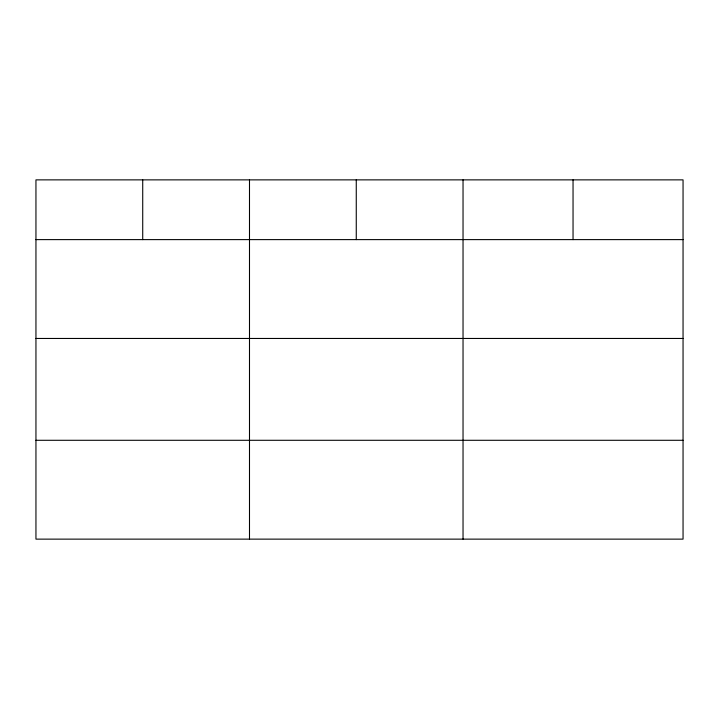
<?xml version="1.0" encoding="UTF-8"?>
<svg xmlns="http://www.w3.org/2000/svg" width="719" height="719" viewBox="0 0 719 719"><rect width="100%" height="100%" fill="white"/><g stroke="black" fill="none" stroke-linecap="round" stroke-linejoin="round"><path stroke-width="1.08" d="M683.05 338.46L683.05 179.867L35.95 179.867L35.95 539.133L683.05 539.133L683.05 338.46L35.95 338.46M35.95 239.616L683.05 239.616M35.95 440.289L683.05 440.289M573.043 179.867L573.043 239.616M463.036 179.867L463.036 539.133M356.264 179.867L356.264 239.616M249.493 179.867L249.493 539.133M142.722 179.867L142.722 239.616"/></g></svg>
